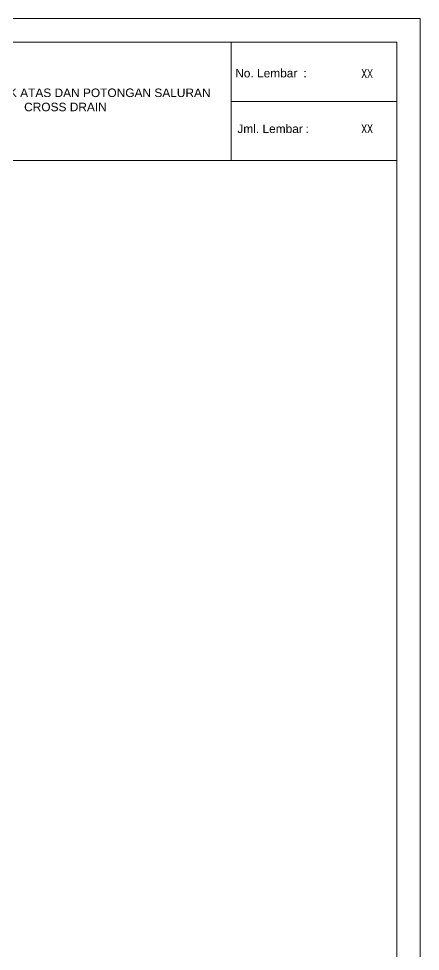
# Model space of a CAD drawing. Header units: metres. Extents: x 5841 to 11304, y 2118 to 7815.
# Drawn here: x 10030 to 11091, y 5350 to 7815 of the extents above; entities that cross this region are included whole.
import ezdxf

# ---------------------------------------------------------------- set-up
doc = ezdxf.new("R2010")
doc.units = ezdxf.units.M
doc.layers.add('G-ANNO-TTLB', color=250, linetype='Continuous', lineweight=9)
doc.styles.get("Standard").update_dxf_attribs({"font": 'arial.ttf'})

msp = doc.modelspace()

# ---------------------------------------------------------------- linework, layer by layer
at = {"layer": 'G-ANNO-TTLB'}
for p, q in [((11090.7, 7814.6), (5840.7, 7814.6)), ((11090.7, 4102.1), (11090.7, 7814.6)), ((11028.2, 7752.1), (5903.2, 7752.1)), ((10590.7, 7752.1), (10590.7, 7439.6)), ((11028.2, 4164.6), (11028.2, 7752.1)), ((10590.7, 7595.8), (11028.2, 7595.8)), ((5903.2, 7439.6), (11028.2, 7439.6))]:
    msp.add_line(p, q, dxfattribs=at)

# ---------------------------------------------------------------- texts
at = {"char_height": 22.5, "attachment_point": 1}
for s, width, insert in [('\\pxql;No. Lembar^I:', 875, (10601.7, 7681.8)), ('\\A1;\\pxqc;{\\fRomanS_IV50|b0|i0|c0|p2;\\W0.8;XX}', 156.25, (10872, 7681.1)), ('\\pxqc;TIPIKAL TAMPAK ATAS DAN POTONGAN SALURAN CROSS DRAIN', 875, (9715.7, 7629.9)), ('\\pxql;Jml. Lembar^I:', 875, (10607.4, 7534.8)), ('\\A1;\\pxqc;{\\fRomanS_IV50|b0|i0|c0|p2;\\W0.8;XX}', 156.25, (10872, 7535.1))]:
    msp.add_mtext_dynamic_manual_height_columns(s, width=width, gutter_width=12.5, heights=[0], dxfattribs=dict(at, insert=insert))

doc.saveas('drawing.dxf')
